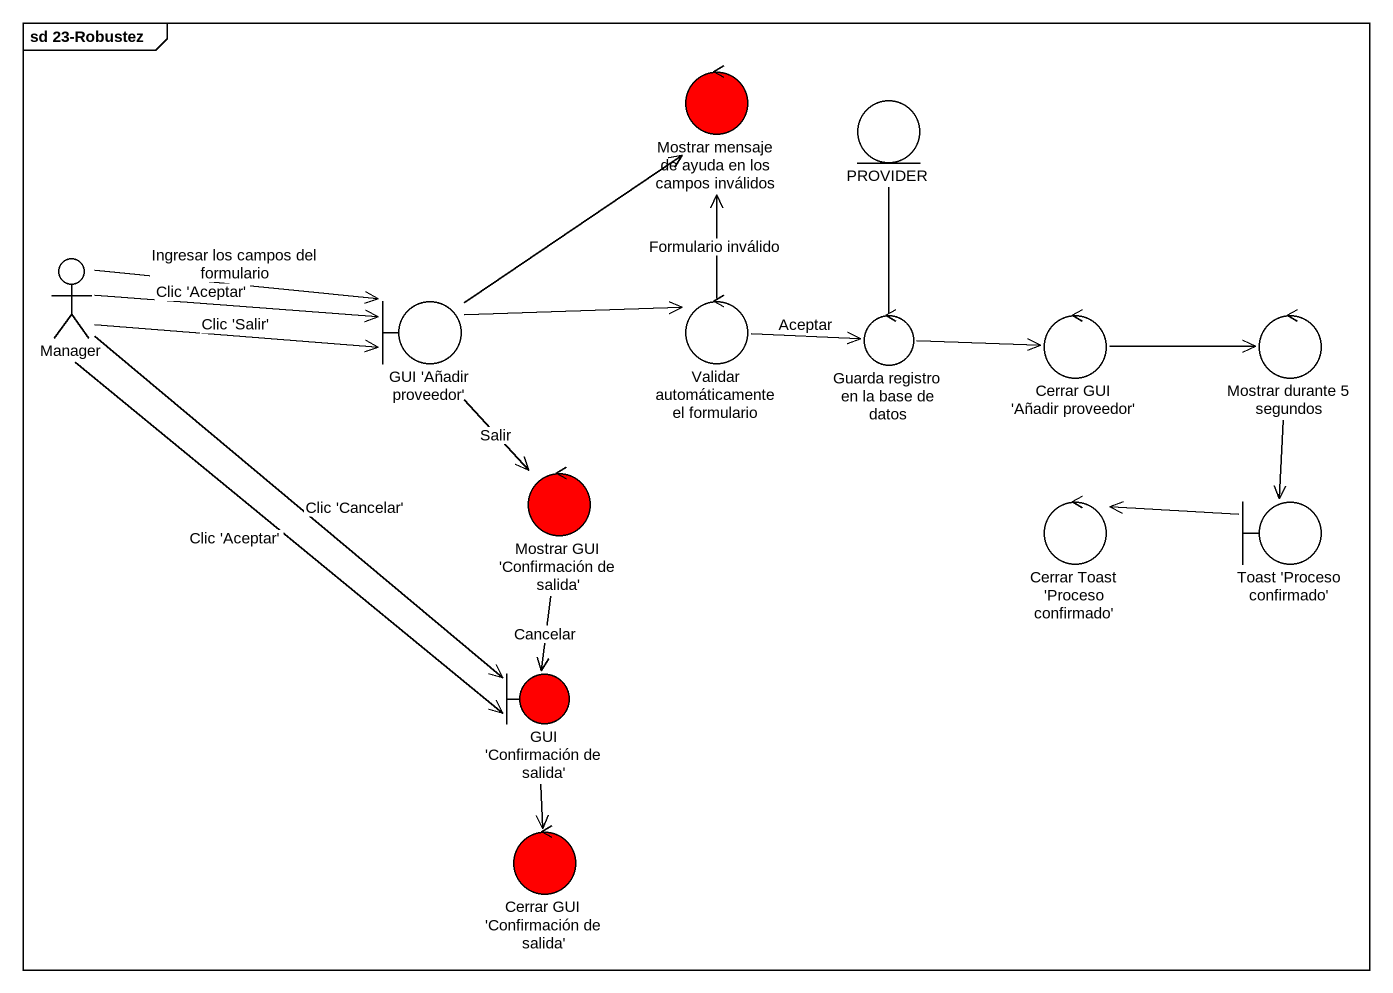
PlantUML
@startuml
mainframe sd 23-Robustez
control "Mostrar mensaje de ayuda en los campos inválidos" as Mostrar_mensaje_de_ayuda_en #FF0000
entity PROVIDER
actor Manager
boundary "GUI 'Añadir proveedor'" as GUI_Añadir_proveedor
control "Validar automáticamente el formulario" as Validar_automáticamente_el
control "Guarda registro en la base de datos" as Guarda_registro_en_la_base
control "Cerrar GUI 'Añadir proveedor'" as Cerrar_GUI_Añadir_proveedor
control "Mostrar durante 5 segundos" as Mostrar_durante_5_segundos
control "Mostrar GUI 'Confirmación de salida'" as Mostrar_GUI_Confirmación_de #FF0000
control "Cerrar Toast 'Proceso confirmado'" as Cerrar_Toast_Proceso
boundary "Toast 'Proceso confirmado'" as Toast_Proceso_confirmado
boundary "GUI 'Confirmación de salida'" as GUI_Confirmación_de_salida #FF0000
control "Cerrar GUI 'Confirmación de salida'" as Cerrar_GUI_Confirmación_de #FF0000
Manager -right-> GUI_Añadir_proveedor : Clic 'Salir'
Manager -right-> GUI_Añadir_proveedor : Ingresar los campos del formulario
Manager -right-> GUI_Añadir_proveedor : Clic 'Aceptar'
Manager --> GUI_Confirmación_de_salida : Clic 'Cancelar'
Manager --> GUI_Confirmación_de_salida : Clic 'Aceptar'
GUI_Añadir_proveedor -up-> Mostrar_mensaje_de_ayuda_en
GUI_Añadir_proveedor -right-> Validar_automáticamente_el
GUI_Añadir_proveedor --> Mostrar_GUI_Confirmación_de : Salir
Validar_automáticamente_el -up-> Mostrar_mensaje_de_ayuda_en : Formulario inválido
Validar_automáticamente_el -right-> Guarda_registro_en_la_base : Aceptar
Guarda_registro_en_la_base -up- PROVIDER
Guarda_registro_en_la_base -right-> Cerrar_GUI_Añadir_proveedor
Cerrar_GUI_Añadir_proveedor -right-> Mostrar_durante_5_segundos
Mostrar_durante_5_segundos --> Toast_Proceso_confirmado
Mostrar_GUI_Confirmación_de --> GUI_Confirmación_de_salida : Cancelar
Toast_Proceso_confirmado -left-> Cerrar_Toast_Proceso
GUI_Confirmación_de_salida --> Cerrar_GUI_Confirmación_de
@enduml
